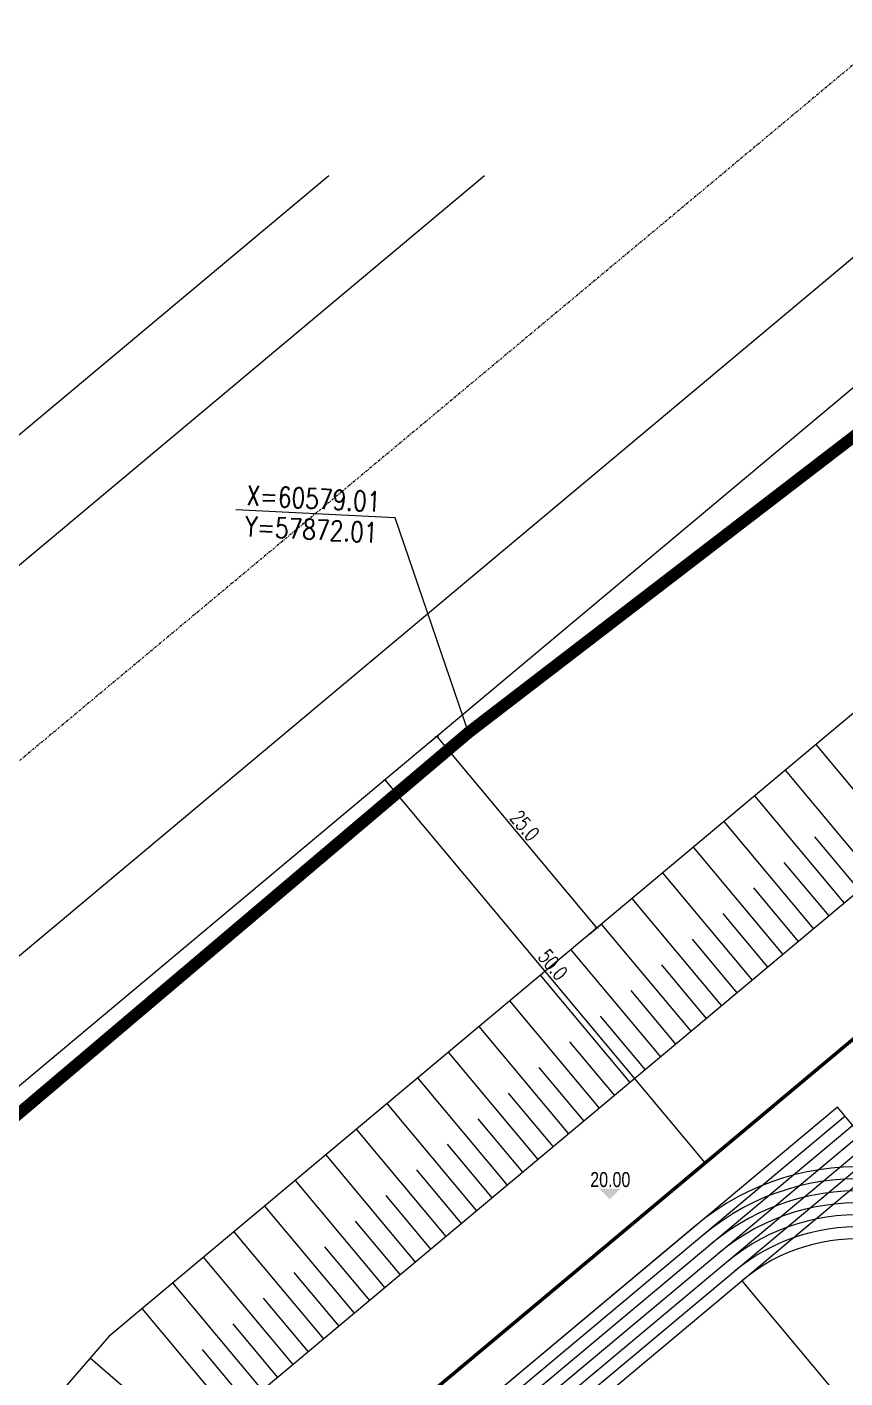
# Model space of a CAD drawing. Header units: inches. Extents: x 393 to 1582, y 246 to 1188.
# Drawn here: x 791.8 to 873.7, y 723.6 to 858.8 of the extents above; entities that cross this region are included whole.
import ezdxf

# ---------------------------------------------------------------- set-up
doc = ezdxf.new("R2010")
doc.units = ezdxf.units.IN
doc.header["$MEASUREMENT"] = 0
for name, pattern in [('BORDER2', [0.875, 0.25, -0.125, 0.25, -0.125, 0, -0.125]), ('CENTERX2', [4, 2.5, -0.5, 0.5, -0.5]), ('CONTINOUS', [0]), ('DOTE', [2.42, 2, -0.2, 0.02, -0.2])]:
    doc.linetypes.add(name, pattern=pattern)
for name, color, linetype in [('DIM', 4, 'Continuous'), ('ELEV', 1, 'Continuous'), ('hongzb', 5, 'Continuous'), ('roadradiu', 3, 'Continuous'), ('绿化', 3, 'Continuous')]:
    doc.layers.add(name, color=color, linetype=linetype)
doc.layers.add('HONG', color=6, linetype='DOTE', lineweight=15)
doc.layers.add('ROAD-CENTER', color=7, linetype='CENTERX2', lineweight=18)
doc.styles.add('FLS', font='', dxfattribs={"width": 0.8})
doc.styles.add('HZ', font='simplex.shx', dxfattribs={"width": 0.7, "bigfont": 'hztxt.shx'})
doc.styles.get('FLS').set_extended_font_data('创艺繁隶书')
doc.dimstyles.new('NORMAL', dxfattribs={"dimtxt": 1.5, "dimasz": 0.3, "dimexe": 0.5, "dimexo": 0.3, "dimgap": 0.3, "dimtad": 1, "dimdec": 1, "dimzin": 1, "dimdsep": 46, "dimtxsty": 'HZ', "dimblk": 'ARCHTICK', "dimcen": 0, "dimclrt": 256, "dimadec": 0, "dimazin": 0, "dimtfac": 1, "dimtdec": 1, "dimtofl": 0, "dimtmove": 0, "dimatfit": 3, "dimldrblk": 'ARCHTICK', "dimfxl": 1, "dimtolj": 2, "dimtzin": 0, "dimarcsym": 0})

# ---------------------------------------------------------------- blocks, each defined once
blk = doc.blocks.new('_ARCHTICK')
at = {"color": 0, "linetype": 'ByBlock', "const_width": 0.15}
blk.add_lwpolyline([(-0.5, -0.5), (0.5, 0.5)], dxfattribs=at)
blk = doc.blocks.new('*D261')
at = {"layer": 'DEFPOINTS', "color": 0, "ltscale": 0.3, "transparency": 16777216}
for p in [(831.92, 787.05), (848.87, 768.64), (847.96, 767.87)]:
    blk.add_point(p, dxfattribs=at)
at = {"layer": 'DIM', "color": 0, "lineweight": -2, "ltscale": 0.3, "transparency": 16777216}
for p, q in [((832.15, 787.24), (833.22, 788.14)), ((832.84, 787.82), (848.87, 768.64)), ((848.19, 768.06), (849.26, 768.96))]:
    blk.add_line(p, q, dxfattribs=at)
at = {"layer": 'DIM', "color": 0, "lineweight": -2, "ltscale": 0.3, "transparency": 16777216, "xscale": 0.3, "yscale": 0.3, "zscale": 0.3}
for p, rotation in [((832.84, 787.82), 129.9078848755076), ((848.87, 768.64), 309.9078848755076)]:
    blk.add_blockref('_ARCHTICK', p, dxfattribs=dict(at, rotation=rotation))
at = {"layer": 'DIM', "ltscale": 0.3, "transparency": 16777216, "insert": (841.66, 778.9), "char_height": 1.5, "attachment_point": 5, "rotation": 309.9079, "style": 'HZ'}
blk.add_mtext('\\A2;25.0', dxfattribs=at)
blk = doc.blocks.new('*D262')
at = {"layer": 'DEFPOINTS', "color": 0, "ltscale": 0.3, "transparency": 16777216}
for p in [(827.64, 783.47), (859.72, 745.12), (859.72, 745.12)]:
    blk.add_point(p, dxfattribs=at)
at = {"layer": 'DIM', "color": 0, "lineweight": -2, "ltscale": 0.3, "transparency": 16777216}
for p, q in [((827.41, 783.28), (827.26, 783.15)), ((827.64, 783.47), (859.72, 745.12)), ((859.49, 744.93), (859.34, 744.8))]:
    blk.add_line(p, q, dxfattribs=at)
at = {"layer": 'DIM', "color": 0, "lineweight": -2, "ltscale": 0.3, "transparency": 16777216, "xscale": 0.3, "yscale": 0.3, "zscale": 0.3}
for p, rotation in [((827.64, 783.47), 129.9078848755032), ((859.72, 745.12), 309.9078848755032)]:
    blk.add_blockref('_ARCHTICK', p, dxfattribs=dict(at, rotation=rotation))
at = {"layer": 'DIM', "ltscale": 0.3, "transparency": 16777216, "insert": (844.49, 764.97), "char_height": 1.5, "attachment_point": 5, "rotation": 309.9079, "style": 'HZ'}
blk.add_mtext('\\A2;50.0', dxfattribs=at)
blk = doc.blocks.new('200')
for p, q in [((58667.79, 60650.06), (58674.99, 60650.08)), ((58669.24, 60565.06), (58668.99, 60650.06)), ((58670.44, 60565.07), (58670.19, 60650.07)), ((58671.64, 60565.07), (58671.39, 60650.07)), ((58672.84, 60565.07), (58672.59, 60650.07)), ((58674.04, 60565.08), (58673.79, 60650.08)), ((58674.99, 60650.08), (58675.24, 60565.08)), ((58710.99, 60650.19), (58718.19, 60650.21)), ((58710.99, 60650.19), (58711.24, 60565.19)), ((58712.44, 60565.19), (58712.19, 60650.19)), ((58713.64, 60565.19), (58713.39, 60650.19)), ((58714.84, 60565.2), (58714.59, 60650.2)), ((58716.04, 60565.2), (58715.79, 60650.2)), ((58717.24, 60565.21), (58716.99, 60650.2)), ((58718.44, 60565.21), (58718.19, 60650.21)), ((58718.39, 60583.71), (58718.19, 60649.71)), ((58675.04, 60631.58), (58711.04, 60631.69)), ((58711.19, 60583.69), (58675.19, 60583.58)), ((58668.04, 60565.06), (58675.24, 60565.08)), ((58711.24, 60565.19), (58718.44, 60565.21))]:
    blk.add_line(p, q)
at = {"flags": 128}
for points in [[(58667.79, 60650.06), (58668.04, 60565.06)], [(58667.79, 60649.56), (58667.99, 60583.56)]]:
    blk.add_lwpolyline(points, dxfattribs=at)
for centre, radius, start, end in [((58693.04, 60631.63), 25.2, 0.1688, 180.1688), ((58693.04, 60631.63), 24, 0.1688, 180.1688), ((58693.04, 60631.63), 22.8, 0.1688, 180.1688), ((58693.04, 60631.63), 21.6, 0.1688, 180.1688), ((58693.04, 60631.63), 20.4, 0.1688, 180.1688), ((58693.04, 60631.63), 19.2, 0.1688, 180.1688), ((58693.04, 60631.63), 18, 0.1688, 180.1688), ((58693.19, 60583.63), 25.2, 180.1688, 0.1688), ((58693.19, 60583.63), 24, 180.1688, 0.1688), ((58693.19, 60583.63), 22.8, 180.1688, 0.1688), ((58693.19, 60583.63), 21.6, 180.1688, 0.1688), ((58693.19, 60583.63), 20.4, 180.1688, 0.1688), ((58693.19, 60583.63), 19.2, 180.1688, 0.1688), ((58693.19, 60583.63), 18, 180.1688, 0.1688)]:
    blk.add_arc(centre, radius, start, end)
blk = doc.blocks.new('*D415')
at = {"layer": 'DEFPOINTS', "color": 0, "ltscale": 0.3, "transparency": 16777216}
for p in [(747.7, 743.74), (741.57, 736.66), (798.28, 687.58)]:
    blk.add_point(p, dxfattribs=at)
at = {"layer": 'DIM', "color": 0, "lineweight": -2, "ltscale": 0.3, "transparency": 16777216}
for p, q in [((741.76, 736.88), (748.03, 744.12)), ((804.41, 694.66), (747.7, 743.74)), ((798.47, 687.8), (804.74, 695.04))]:
    blk.add_line(p, q, dxfattribs=at)
at = {"layer": 'DIM', "color": 0, "lineweight": -2, "ltscale": 0.3, "transparency": 16777216, "xscale": 0.3, "yscale": 0.3, "zscale": 0.3}
for p, rotation in [((747.7, 743.74), 139.1240238012488), ((804.41, 694.66), 319.1240238012488)]:
    blk.add_blockref('_ARCHTICK', p, dxfattribs=dict(at, rotation=rotation))
at = {"layer": 'DIM', "ltscale": 0.3, "transparency": 16777216, "insert": (777.2, 719.6), "char_height": 1.5, "attachment_point": 5, "rotation": 319.124, "style": 'HZ'}
blk.add_mtext('\\A2;75.0', dxfattribs=at)

msp = doc.modelspace()

# ---------------------------------------------------------------- linework, layer by layer
at = {"color": 0, "linetype": 'Continuous', "ltscale": 0.8}
msp.add_lwpolyline([(1426.844, 536.092), (1426.815, 910.745), (1426.807, 1022.255), (1400.036, 1024.325), (1284.261, 1007.768), (1266.137, 999.783), (1247.635, 993.698), (1228.285, 991.04), (1202.494, 982.36), (1117.913, 953.896), (1100.558, 945.076), (1085.516, 940.69), (1081.804, 939.607), (1046.289, 923.855), (1029.998, 913.017), (996.429, 893.636), (977.879, 887.026), (961.959, 875.839), (928.516, 856.12), (914.05, 842.892), (896.276, 834.465), (836.029, 788.221), (789.969, 749.228)], dxfattribs=at)
at = {"layer": 'ELEV', "color": 0}
msp.add_solid([(849.118, 742.556), (851.239, 742.556), (850.178, 741.495)], dxfattribs=at)
at = {"layer": 'HONG', "color": 0, "linetype": 'BORDER2', "ltscale": 0.8, "const_width": 1.2}
msp.add_lwpolyline([(1426.844, 536.092), (1426.815, 910.745), (1426.807, 1022.255), (1400.036, 1024.325), (1284.261, 1007.768), (1266.137, 999.783), (1247.635, 993.698), (1228.285, 991.04), (1202.494, 982.36), (1117.913, 953.896), (1100.558, 945.076), (1085.516, 940.69), (1081.804, 939.607), (1046.289, 923.855), (1029.998, 913.017), (996.429, 893.636), (977.879, 887.026), (961.959, 875.839), (928.516, 856.12), (914.05, 842.892), (896.276, 834.465), (836.029, 788.221), (789.969, 749.228)], dxfattribs=at)
at = {"layer": 'hongzb', "color": 0, "linetype": 'DOTE', "ltscale": 0.2, "const_width": 0.35}
msp.add_lwpolyline([(726.299, 598.511), (739.721, 619.918), (817.574, 709.87), (922.656, 797.757), (972.26, 831.061), (1071.302, 885.077), (1176.766, 928.104), (1299.012, 961.009), (1365.77, 971.874), (1426.81, 975.633)], dxfattribs=at)
at = {"layer": 'hongzb', "color": 0, "ltscale": 0.3}
for points in [[(828.687, 809.727), (812.707, 810.524)], [(836.029, 788.221), (828.687, 809.727)]]:
    msp.add_lwpolyline(points, dxfattribs=at)
at = {"layer": 'ROAD-CENTER', "color": 5, "ltscale": 0.1}
msp.add_line((879.106, 858.853), (764.82, 763.522), dxfattribs=at)
at = {"layer": 'roadradiu', "color": 0, "ltscale": 0.3}
for points in [[(1433.263, 1036.144), (1359.09, 1031.577), (1286.362, 1019.74), (1157.561, 985.071), (1045.524, 939.361), (941.108, 882.414), (886.587, 845.809), (775.371, 752.792), (737.069, 708.538)], [(1433.878, 1026.163), (1360.203, 1021.626), (1288.471, 1009.951), (1160.762, 975.576), (1049.821, 930.314), (946.3, 873.855), (892.599, 837.8), (782.405, 745.638), (737.069, 693.257)], [(822.027, 843.959), (747.235, 781.406), (731.959, 763.756)], [(837.614, 843.959), (754.269, 774.253), (731.959, 748.475)]]:
    msp.add_lwpolyline(points, dxfattribs=at)
at = {"layer": '绿化', "color": 0, "ltscale": 0.3}
for p, q in [((879.821, 776.271), (870.839, 787.01)), ((876.753, 773.705), (867.771, 784.444)), ((873.684, 771.139), (864.702, 781.878)), ((870.616, 768.572), (861.634, 779.312)), ((875.218, 772.422), (870.728, 777.791)), ((867.548, 766.006), (858.566, 776.745)), ((872.15, 769.856), (867.659, 775.225)), ((864.479, 763.44), (855.498, 774.179)), ((869.082, 767.289), (864.591, 772.659)), ((861.411, 760.874), (852.429, 771.613)), ((866.013, 764.723), (861.523, 770.093)), ((858.343, 758.308), (849.361, 769.047)), ((862.945, 762.157), (858.454, 767.526)), ((855.274, 755.741), (846.293, 766.48)), ((859.877, 759.591), (855.386, 764.96)), ((852.206, 753.175), (843.224, 763.914)), ((856.809, 757.024), (852.318, 762.394)), ((849.138, 750.609), (840.156, 761.348)), ((846.069, 748.043), (837.088, 758.782)), ((853.74, 754.458), (849.249, 759.828)), ((843.001, 745.477), (834.019, 756.216)), ((850.672, 751.892), (846.181, 757.262)), ((847.604, 749.326), (843.113, 754.695)), ((839.933, 742.91), (830.951, 753.649)), ((844.535, 746.76), (840.044, 752.129)), ((836.865, 740.344), (827.883, 751.083)), ((841.467, 744.193), (836.976, 749.563)), ((833.796, 737.778), (824.814, 748.517)), ((838.399, 741.627), (833.908, 746.997)), ((830.728, 735.212), (821.746, 745.951)), ((835.33, 739.061), (830.84, 744.43)), ((827.66, 732.645), (818.678, 743.384)), ((832.262, 736.495), (827.771, 741.864)), ((824.591, 730.079), (815.61, 740.818)), ((829.194, 733.929), (824.703, 739.298)), ((821.523, 727.513), (812.541, 738.252)), ((826.125, 731.362), (821.635, 736.732)), ((818.455, 724.947), (809.473, 735.686)), ((815.386, 722.381), (806.405, 733.12)), ((823.057, 728.796), (818.566, 734.166)), ((812.318, 719.814), (803.336, 730.553)), ((819.989, 726.23), (815.498, 731.599)), ((816.921, 723.664), (812.43, 729.033)), ((813.852, 721.097), (809.361, 726.467)), ((808.712, 716.439), (798.126, 725.601))]:
    msp.add_line(p, q, dxfattribs=at)
at = {"layer": '绿化', "color": 0, "linetype": 'CONTINOUS'}
for points in [[(960.817, 853.296), (959.28, 852.458), (907.627, 817.779), (799.989, 727.754), (719.561, 634.826), (704.866, 611.389)], [(968.204, 841.378), (966.549, 840.475), (916.043, 806.566), (809.836, 717.739), (730.851, 626.478), (716.868, 604.177)]]:
    msp.add_lwpolyline(points, dxfattribs=at)

# ---------------------------------------------------------------- block references
at = {"color": 0, "rotation": 129.739112680671}
msp.add_blockref('200', (84983.683, -5682.695), dxfattribs=at)

# ---------------------------------------------------------------- texts
at = {"layer": 'ELEV', "color": 0, "style": 'FLS', "width": 0.8}
msp.add_text('20.00', height=1.5, dxfattribs=at).set_placement((848.219, 742.72))
at = {"layer": 'hongzb', "color": 0, "ltscale": 0.3, "style": 'HZ', "width": 0.8}
for s, p in [('X=60579.01', (813.731, 810.974)), ('Y=57872.01', (813.576, 807.878))]:
    msp.add_text(s, height=2, rotation=357.15, dxfattribs=at).set_placement(p)

# ---------------------------------------------------------------- dimensions: what is measured, and where the dimension line sits
at = {"layer": 'DIM', "color": 0, "ltscale": 0.3}
for p1, p2, distance, picture, middle in [((831.917, 787.049), (847.956, 767.872), 1.197, '*D261', (841.66, 778.902)), ((827.644, 783.474), (859.721, 745.121), 0, '*D262', (844.488, 764.971))]:
    dim = msp.add_aligned_dim(p1=p1, p2=p2, distance=distance, dimstyle='NORMAL', override={"dimzin": 0}, dxfattribs=at)
    dim.commit()
    dim.dimension.update_dxf_attribs({"geometry": picture, "text_midpoint": middle})
dim = msp.add_linear_dim(base=(747.698, 743.74), p1=(798.278, 687.576), p2=(741.569, 736.657), angle=139.12402, dimstyle='NORMAL', override={"dimzin": 0}, dxfattribs=at)
dim.commit()
dim.dimension.update_dxf_attribs({"geometry": '*D415', "text_midpoint": (776.509, 718.804), "dimtype": 161})

doc.saveas('drawing.dxf')
